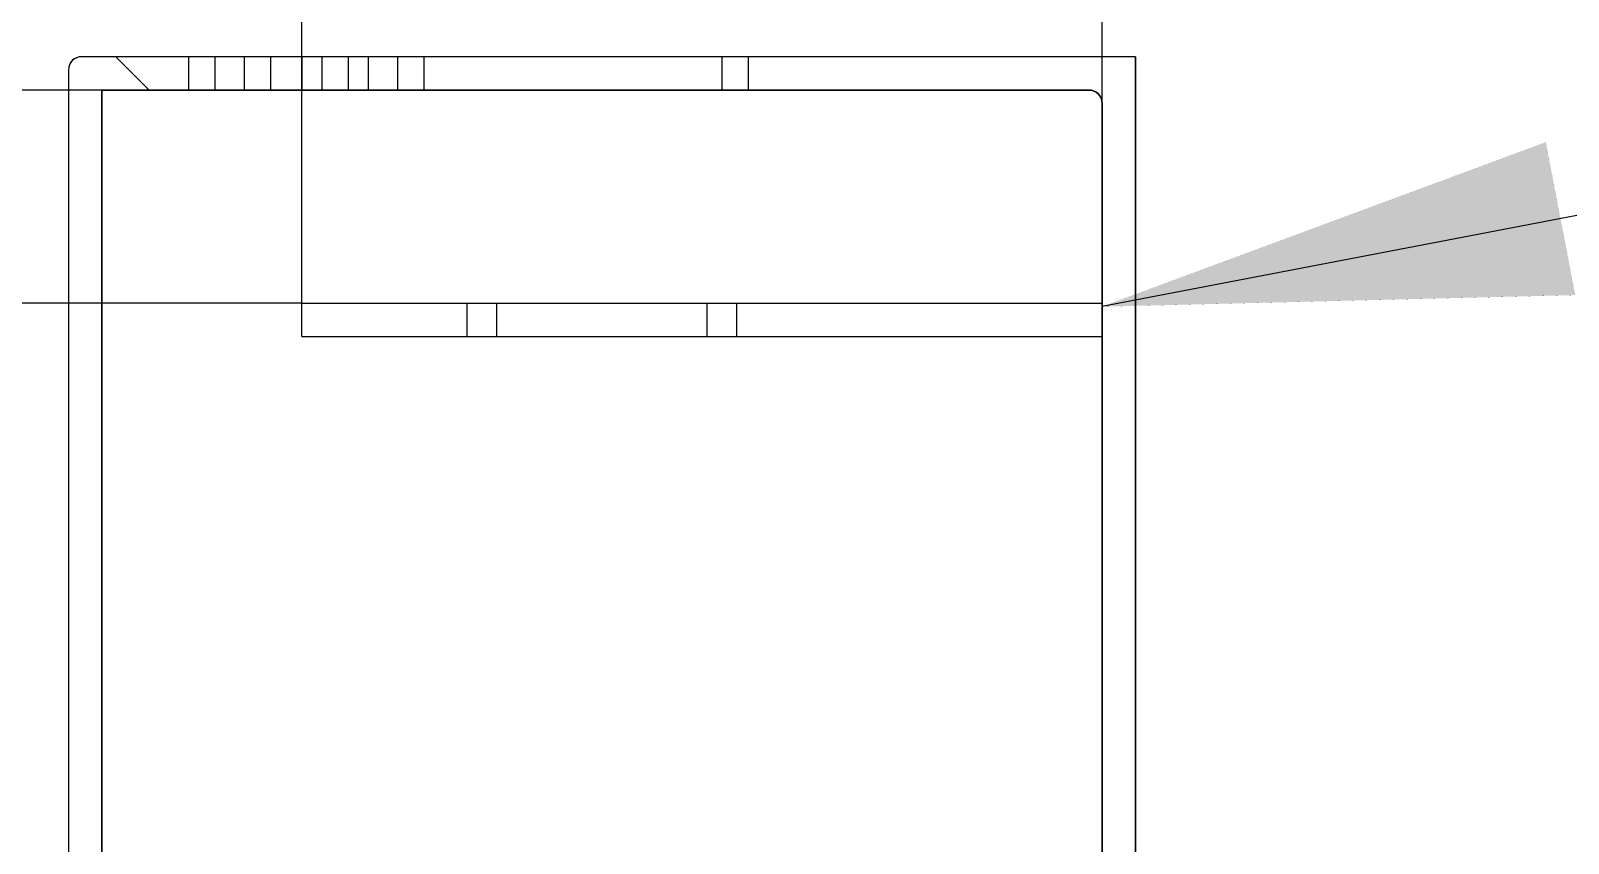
# Model space of a CAD drawing. Header units: inches. Extents: x 28 to 832, y 30 to 567.
# Drawn here: x 172.26 to 183.79, y 202.87 to 208.97 of the extents above; entities that cross this region are included whole.
import ezdxf
from ezdxf.lldxf.tags import DXFTag

# ---------------------------------------------------------------- set-up
doc = ezdxf.new("R2010")
doc.units = ezdxf.units.IN
doc.layers.add('Default', color=7, linetype='Continuous')
doc.layers.add('PFAHL', color=7, linetype='Continuous')
tags = doc.linetypes.add('HIDDEN2', pattern=[0.1875, 0.125, -0.0625]).pattern_tags.tags
tags[6:7] = [DXFTag(74, 4), DXFTag(75, 0), DXFTag(340, '0'), DXFTag(46, 0.0), DXFTag(50, 0.0), DXFTag(44, 0.0), DXFTag(45, 0.0)]
tags[4:5] = [DXFTag(74, 4), DXFTag(75, 0), DXFTag(340, '0'), DXFTag(46, 0.0), DXFTag(50, 0.0), DXFTag(44, 0.0), DXFTag(45, 0.0)]

# ---------------------------------------------------------------- blocks, each defined once
blk = doc.blocks.new('SEANNOT_GROUP9')
at = {"layer": 'Default', "linetype": 'Continuous', "ltscale": 25.4}
blk.add_hatch(color=136, dxfattribs=at).paths.add_polyline_path([(183.62, 208.131), (180.293, 206.898), (183.84, 206.985)])
at = {"layer": 'Default', "color": 7, "linetype": 'Continuous', "ltscale": 25.4}
blk.add_line((180.293, 206.923), (180.293, 205.148), dxfattribs=at)
blk.add_lwpolyline([(189.877, 208.738), (180.293, 206.898)], dxfattribs=at)
at = {"layer": 'Default', "color": 136, "linetype": 'Continuous', "lineweight": 20, "ltscale": 25.4, "const_width": 0.00025}
blk.add_lwpolyline([(183.62, 208.131), (180.293, 206.898), (183.84, 206.985), (183.62, 208.131)], close=True, dxfattribs=at)
blk = doc.blocks.new('SE54')
at = {"linetype": 'Continuous', "ltscale": 25.4}
h = blk.add_hatch(dxfattribs=at)
h.set_pattern_fill('LINE', scale=2.5, angle=135, style=0, pattern_type=2)
edge = h.paths.add_edge_path()
edge.add_line((180.543, 208.773), (172.643, 208.773))
edge.add_arc((172.643, 208.673), 0.1, 90, 180)
edge.add_line((172.543, 208.673), (172.543, 202.321))
edge.add_line((172.543, 202.321), (172.643, 202.321))
edge.add_line((172.643, 202.321), (172.643, 202.226))
edge.add_line((172.643, 202.226), (172.543, 202.226))
edge.add_line((172.543, 202.226), (172.543, 200.873))
edge.add_arc((172.643, 200.873), 0.1, 180, 270)
edge.add_line((172.643, 200.773), (180.443, 200.773))
edge.add_arc((180.443, 200.873), 0.1, 270, 360)
edge.add_line((180.543, 200.873), (180.543, 208.773))
edge = h.paths.add_edge_path()
edge.add_line((172.793, 208.523), (172.793, 201.023))
edge.add_line((172.793, 201.023), (180.293, 201.023))
edge.add_line((180.293, 201.023), (180.293, 208.423))
edge.add_arc((180.193, 208.423), 0.1, 0, 90)
edge.add_line((180.193, 208.523), (172.793, 208.523))
at = {"color": 7, "linetype": 'Continuous', "ltscale": 25.4}
for points in [[(180.543, 208.773), (172.643, 208.773, 0.414214), (172.543, 208.673), (172.543, 202.321), (172.643, 202.321), (172.643, 202.226), (172.543, 202.226), (172.543, 200.873, 0.414214), (172.643, 200.773), (180.443, 200.773, 0.414214), (180.543, 200.873), (180.543, 208.773)], [(172.793, 208.523), (180.193, 208.523, -0.414214), (180.293, 208.423), (180.293, 201.023), (172.793, 201.023), (172.793, 208.523)]]:
    blk.add_lwpolyline(points, format="xyb", close=True, dxfattribs=at)
at = {"layer": 'PFAHL', "color": 7, "linetype": 'Continuous', "ltscale": 25.4}
for p, q in [((180.543, 208.773), (172.643, 208.773)), ((180.543, 208.773), (180.543, 200.873)), ((172.543, 208.673), (172.543, 202.321)), ((172.793, 208.523), (172.793, 201.023)), ((180.193, 208.523), (172.793, 208.523)), ((180.293, 201.023), (180.293, 208.423)), ((174.293, 206.923), (180.293, 206.923)), ((174.293, 206.673), (174.293, 206.923)), ((174.293, 206.673), (180.293, 206.673))]:
    blk.add_line(p, q, dxfattribs=at)
at = {"layer": 'PFAHL', "color": 7, "linetype": 'HIDDEN2', "ltscale": 25.4}
for p, q in [((173.443, 208.773), (173.443, 208.523)), ((173.643, 208.523), (173.643, 208.773)), ((173.861, 208.773), (173.861, 208.523)), ((174.061, 208.523), (174.061, 208.773)), ((174.293, 208.773), (174.293, 208.523)), ((174.443, 208.773), (174.443, 208.523)), ((174.643, 208.523), (174.643, 208.773)), ((174.793, 208.523), (174.793, 208.773)), ((175.011, 208.773), (175.011, 208.523)), ((175.211, 208.523), (175.211, 208.773)), ((177.443, 208.773), (177.443, 208.523)), ((177.643, 208.523), (177.643, 208.773)), ((175.53, 206.923), (175.53, 206.673)), ((175.755, 206.673), (175.755, 206.923)), ((177.33, 206.923), (177.33, 206.673)), ((177.555, 206.673), (177.555, 206.923))]:
    blk.add_line(p, q, dxfattribs=at)
at = {"layer": 'PFAHL', "color": 7, "linetype": 'Continuous', "ltscale": 25.4}
for centre, start, end in [((172.643, 208.673), 90, 180), ((180.193, 208.423), 0, 90)]:
    blk.add_arc(centre, 0.1, start, end, dxfattribs=at)
blk = doc.blocks.new('GDimGGroup105')
at = {"layer": 'Default', "color": 7, "linetype": 'Continuous', "ltscale": 25.4}
for p, q in [((174.293, 206.923), (174.293, 213.125)), ((180.293, 206.923), (180.293, 213.125))]:
    blk.add_line(p, q, dxfattribs=at)
blk = doc.blocks.new('GDimGGroup106')
at = {"layer": 'Default', "color": 7, "linetype": 'Continuous', "ltscale": 25.4}
for p, q in [((172.793, 208.523), (164.49, 208.523)), ((174.293, 206.923), (164.49, 206.923))]:
    blk.add_line(p, q, dxfattribs=at)

msp = doc.modelspace()

# ---------------------------------------------------------------- block references
at = {"layer": 'Default'}
for name in ['GDimGGroup105', 'GDimGGroup106', 'SEANNOT_GROUP9', 'SE54']:
    msp.add_blockref(name, (0, 0), dxfattribs=at)

doc.saveas('drawing.dxf')
